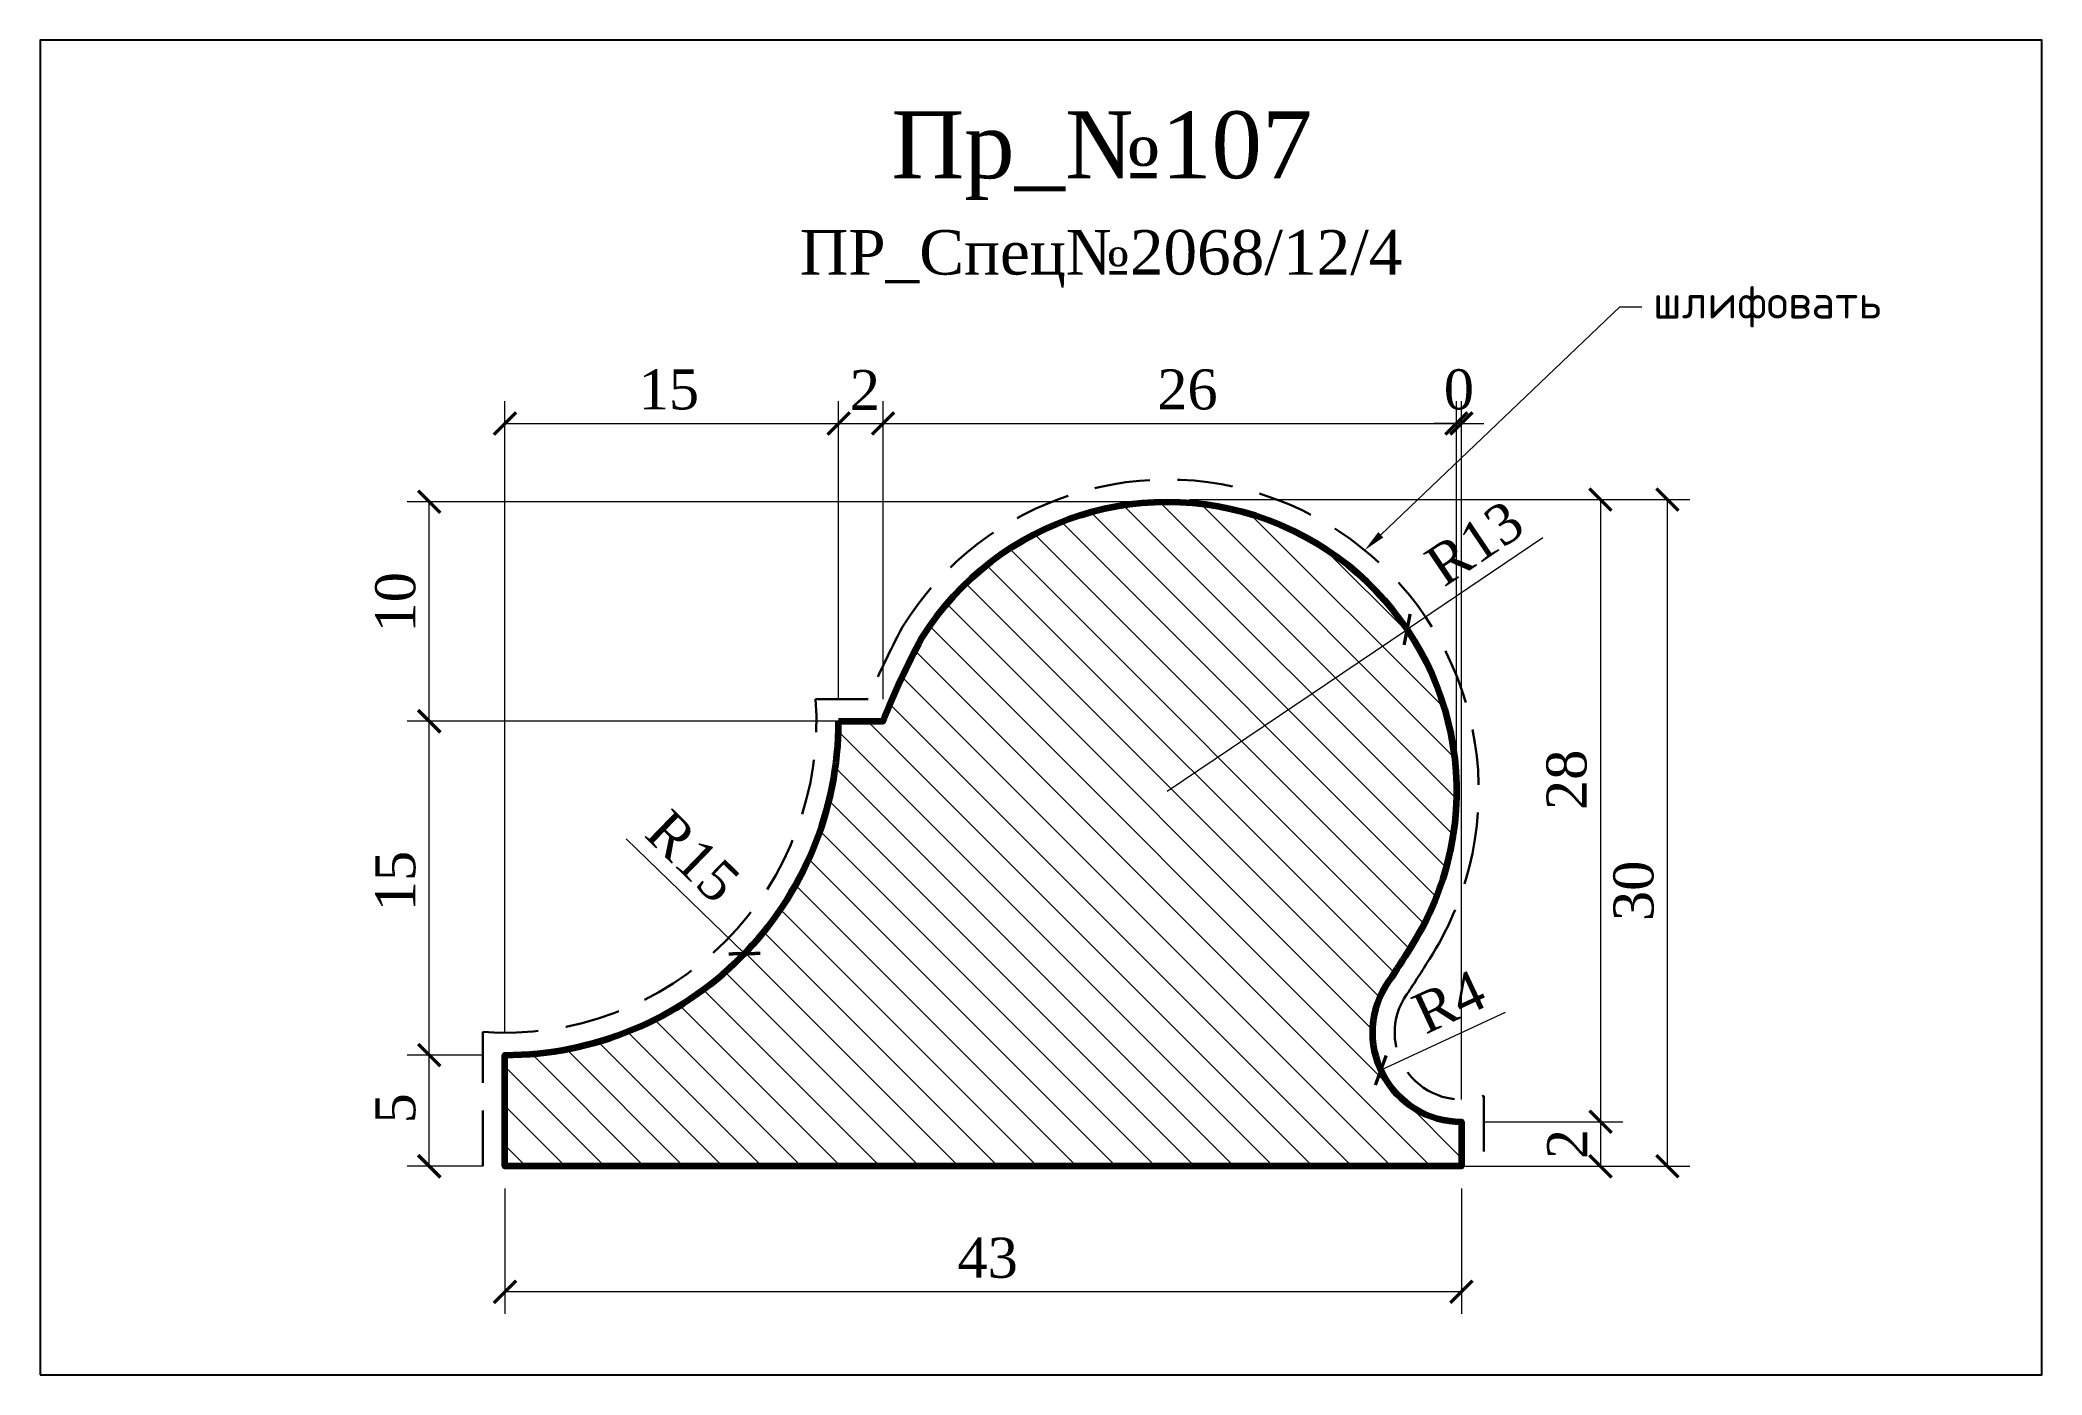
# Model space of a CAD drawing. Header units: millimetres. Extents: x 305803.7 to 305893.7, y -90777.7 to -90717.7.
import ezdxf
from ezdxf import colors
from ezdxf.entities.mleader import LeaderData, LeaderLine
from ezdxf.math import Vec2, Vec3

# ---------------------------------------------------------------- set-up
doc = ezdxf.new("R2010")
doc.units = ezdxf.units.MM
doc.header["$MEASUREMENT"] = 0
doc.linetypes.add('HIDDEN', pattern=[0.375, 0.25, -0.125])
doc.layers.add('Outside panel', color=7, linetype='Continuous', lineweight=18, true_color=0x7f5e57)
doc.layers.add('линия 50', color=1, linetype='Continuous', lineweight=211)
doc.layers.add('служебный слой РАЗМЕРЫ', color=7, linetype='Continuous', lineweight=9)
doc.layers.add('размеры в модели', color=7, linetype='Continuous')
doc.styles.add('ELECT', font='times.ttf')
doc.styles.get("Standard").update_dxf_attribs({"font": 'times.ttf'})
doc.styles.add('ЕСКД профили текст', font='isocpeur.ttf')
doc.dimstyles.new('M_1', dxfattribs={"dimtxt": 1.8, "dimasz": 1, "dimexe": 1, "dimexo": 1, "dimgap": 0.6, "dimtad": 1, "dimdec": 0, "dimdsep": 46, "dimtxsty": 'Standard', "dimblk": 'ARCHTICK', "dimcen": -5, "dimclrd": 7, "dimclre": 7, "dimclrt": 7, "dimadec": 0, "dimazin": 0, "dimtfac": 1, "dimtdec": 0, "dimtmove": 0, "dimatfit": 3, "dimfxl": 1, "dimtolj": 1, "dimtzin": 0, "dimlwd": 5, "dimlwe": 5, "dimarcsym": 0})

# ---------------------------------------------------------------- blocks, each defined once
blk = doc.blocks.new('_ArchTick')
at = {"color": 0, "linetype": 'ByBlock', "const_width": 0.15}
blk.add_lwpolyline([(-0.5, -0.5), (0.5, 0.5)], dxfattribs=at)
blk = doc.blocks.new('*D15')
at = {"layer": 'Defpoints', "color": 0, "ltscale": 1000, "transparency": 16777216}
for p in [(305821.228, -90738.451), (305854.405, -90738.451), (305841.631, -90748.317)]:
    blk.add_point(p, dxfattribs=at)
at = {"layer": 'размеры в модели', "color": 7, "lineweight": 5, "ltscale": 1000, "transparency": 16777216}
for p, q in [((305853.405, -90738.451), (305820.228, -90738.451)), ((305821.228, -90748.317), (305821.228, -90738.451)), ((305840.631, -90748.317), (305820.228, -90748.317))]:
    blk.add_line(p, q, dxfattribs=at)
for p, rotation in [((305821.228, -90738.451), 90), ((305821.228, -90748.317), 270)]:
    blk.add_blockref('_ArchTick', p, dxfattribs=dict(at, rotation=rotation))
at = {"layer": 'размеры в модели', "color": 7, "ltscale": 1000, "transparency": 16777216, "insert": (305819.712, -90742.969), "char_height": 1.8, "attachment_point": 5, "rotation": 90}
blk.add_mtext('\\A1;10', dxfattribs=at)
blk = doc.blocks.new('*D14')
at = {"layer": 'Defpoints', "color": 0, "ltscale": 1000, "transparency": 16777216}
for p in [(305821.228, -90748.317), (305839.631, -90748.317), (305824.631, -90763.317)]:
    blk.add_point(p, dxfattribs=at)
at = {"layer": 'размеры в модели', "color": 7, "lineweight": 5, "ltscale": 1000, "transparency": 16777216}
for p, q in [((305838.631, -90748.317), (305820.228, -90748.317)), ((305821.228, -90763.317), (305821.228, -90748.317)), ((305823.631, -90763.317), (305820.228, -90763.317))]:
    blk.add_line(p, q, dxfattribs=at)
for p, rotation in [((305821.228, -90748.317), 90), ((305821.228, -90763.317), 270)]:
    blk.add_blockref('_ArchTick', p, dxfattribs=dict(at, rotation=rotation))
at = {"layer": 'размеры в модели', "color": 7, "ltscale": 1000, "transparency": 16777216, "insert": (305819.712, -90755.497), "char_height": 1.8, "attachment_point": 5, "rotation": 90}
blk.add_mtext('\\A1;15', dxfattribs=at)
blk = doc.blocks.new('*D13')
at = {"layer": 'Defpoints', "color": 0, "ltscale": 1000, "transparency": 16777216}
for p in [(305821.228, -90763.317), (305824.631, -90763.317), (305824.631, -90768.317)]:
    blk.add_point(p, dxfattribs=at)
at = {"layer": 'размеры в модели', "color": 7, "lineweight": 5, "ltscale": 1000, "transparency": 16777216}
for p, q in [((305823.631, -90763.317), (305820.228, -90763.317)), ((305821.228, -90768.317), (305821.228, -90763.317)), ((305823.631, -90768.317), (305820.228, -90768.317))]:
    blk.add_line(p, q, dxfattribs=at)
for p, rotation in [((305821.228, -90763.317), 90), ((305821.228, -90768.317), 270)]:
    blk.add_blockref('_ArchTick', p, dxfattribs=dict(at, rotation=rotation))
at = {"layer": 'размеры в модели', "color": 7, "ltscale": 1000, "transparency": 16777216, "insert": (305819.712, -90765.712), "char_height": 1.8, "attachment_point": 5, "rotation": 90}
blk.add_mtext('\\A1;5', dxfattribs=at)
blk = doc.blocks.new('*D12')
at = {"layer": 'Defpoints', "color": 0, "ltscale": 1000, "transparency": 16777216}
for p in [(305867.404, -90734.928), (305867.404, -90734.928), (305867.631, -90766.317)]:
    blk.add_point(p, dxfattribs=at)
at = {"layer": 'размеры в модели', "color": 7, "lineweight": 5, "ltscale": 1000, "transparency": 16777216}
for p, q in [((305867.631, -90765.317), (305867.631, -90733.928)), ((305867.404, -90734.928), (305866.404, -90734.928)), ((305867.631, -90734.928), (305867.404, -90734.928)), ((305867.631, -90734.928), (305868.631, -90734.928))]:
    blk.add_line(p, q, dxfattribs=at)
blk.add_blockref('_ArchTick', (305867.404, -90734.928), dxfattribs=at)
at = {"layer": 'размеры в модели', "color": 7, "lineweight": 5, "ltscale": 1000, "transparency": 16777216, "rotation": 180}
blk.add_blockref('_ArchTick', (305867.631, -90734.928), dxfattribs=at)
at = {"layer": 'размеры в модели', "color": 7, "ltscale": 1000, "transparency": 16777216, "insert": (305867.517, -90733.412), "char_height": 1.8, "attachment_point": 5}
blk.add_mtext('\\A1;0', dxfattribs=at)
blk = doc.blocks.new('*D11')
at = {"layer": 'Defpoints', "color": 0, "ltscale": 1000, "transparency": 16777216}
for p in [(305867.404, -90734.928), (305841.631, -90748.317), (305867.404, -90751.634)]:
    blk.add_point(p, dxfattribs=at)
at = {"layer": 'размеры в модели', "color": 7, "lineweight": 5, "ltscale": 1000, "transparency": 16777216}
for p, q in [((305841.631, -90747.317), (305841.631, -90733.928)), ((305867.404, -90750.634), (305867.404, -90733.928)), ((305841.631, -90734.928), (305867.404, -90734.928))]:
    blk.add_line(p, q, dxfattribs=at)
at = {"layer": 'размеры в модели', "color": 7, "lineweight": 5, "ltscale": 1000, "transparency": 16777216, "rotation": 180}
blk.add_blockref('_ArchTick', (305841.631, -90734.928), dxfattribs=at)
at = {"layer": 'размеры в модели', "color": 7, "lineweight": 5, "ltscale": 1000, "transparency": 16777216}
blk.add_blockref('_ArchTick', (305867.404, -90734.928), dxfattribs=at)
at = {"layer": 'размеры в модели', "color": 7, "ltscale": 1000, "transparency": 16777216, "insert": (305855.312, -90733.412), "char_height": 1.8, "attachment_point": 5}
blk.add_mtext('\\A1;26', dxfattribs=at)
blk = doc.blocks.new('*D10')
at = {"layer": 'Defpoints', "color": 0, "ltscale": 1000, "transparency": 16777216}
for p in [(305824.631, -90748.317), (305835.398, -90758.761)]:
    blk.add_point(p, dxfattribs=at)
at = {"layer": 'размеры в модели', "color": 7, "lineweight": 5, "ltscale": 1000, "transparency": 16777216}
blk.add_line((305830.079, -90753.602), (305835.398, -90758.761), dxfattribs=at)
at = {"layer": 'размеры в модели', "color": 7, "lineweight": 5, "ltscale": 1000, "transparency": 16777216, "rotation": 315.8737790770402}
blk.add_blockref('_ArchTick', (305835.398, -90758.761), dxfattribs=at)
at = {"layer": 'размеры в модели', "color": 7, "ltscale": 1000, "transparency": 16777216, "insert": (305833.076, -90754.397), "char_height": 1.8, "attachment_point": 5, "rotation": 315.87378}
blk.add_mtext('\\A1;R15', dxfattribs=at)
blk = doc.blocks.new('*D9')
at = {"layer": 'Defpoints', "color": 0, "ltscale": 1000, "transparency": 16777216}
for p in [(305867.633, -90762.314), (305864.004, -90764.004)]:
    blk.add_point(p, dxfattribs=at)
at = {"layer": 'размеры в модели', "color": 7, "lineweight": 5, "ltscale": 1000, "transparency": 16777216}
blk.add_line((305869.592, -90761.402), (305864.004, -90764.004), dxfattribs=at)
at = {"layer": 'размеры в модели', "color": 7, "lineweight": 5, "ltscale": 1000, "transparency": 16777216, "rotation": 204.972094399495}
blk.add_blockref('_ArchTick', (305864.004, -90764.004), dxfattribs=at)
at = {"layer": 'размеры в модели', "color": 7, "ltscale": 1000, "transparency": 16777216, "insert": (305867.071, -90760.921), "char_height": 1.8, "attachment_point": 5, "rotation": 24.97209}
blk.add_mtext('\\A1;R4', dxfattribs=at)
blk = doc.blocks.new('*D8')
at = {"layer": 'Defpoints', "color": 0, "ltscale": 1000, "transparency": 16777216}
for p in [(305865.188, -90744.189), (305854.405, -90751.451)]:
    blk.add_point(p, dxfattribs=at)
at = {"layer": 'размеры в модели', "color": 7, "lineweight": 5, "ltscale": 1000, "transparency": 16777216}
for p in [(305871.296, -90740.075), (305854.405, -90751.451)]:
    blk.add_line(p, (305865.188, -90744.189), dxfattribs=at)
at = {"layer": 'размеры в модели', "color": 7, "lineweight": 5, "ltscale": 1000, "transparency": 16777216, "rotation": 213.9606945014992}
blk.add_blockref('_ArchTick', (305865.188, -90744.189), dxfattribs=at)
at = {"layer": 'размеры в модели', "color": 7, "ltscale": 1000, "transparency": 16777216, "insert": (305868.225, -90740.316), "char_height": 1.8, "attachment_point": 5, "rotation": 33.96069}
blk.add_mtext('\\A1;R13', dxfattribs=at)
blk = doc.blocks.new('*D7')
at = {"layer": 'Defpoints', "color": 0, "ltscale": 1000, "transparency": 16777216}
for p in [(305839.631, -90734.928), (305839.631, -90748.317), (305824.631, -90763.317)]:
    blk.add_point(p, dxfattribs=at)
at = {"layer": 'размеры в модели', "color": 7, "lineweight": 5, "ltscale": 1000, "transparency": 16777216}
for p, q in [((305824.631, -90762.317), (305824.631, -90733.928)), ((305839.631, -90747.317), (305839.631, -90733.928)), ((305824.631, -90734.928), (305839.631, -90734.928))]:
    blk.add_line(p, q, dxfattribs=at)
at = {"layer": 'размеры в модели', "color": 7, "lineweight": 5, "ltscale": 1000, "transparency": 16777216, "rotation": 180}
blk.add_blockref('_ArchTick', (305824.631, -90734.928), dxfattribs=at)
at = {"layer": 'размеры в модели', "color": 7, "lineweight": 5, "ltscale": 1000, "transparency": 16777216}
blk.add_blockref('_ArchTick', (305839.631, -90734.928), dxfattribs=at)
at = {"layer": 'размеры в модели', "color": 7, "ltscale": 1000, "transparency": 16777216, "insert": (305832, -90733.412), "char_height": 1.8, "attachment_point": 5}
blk.add_mtext('\\A1;15', dxfattribs=at)
blk = doc.blocks.new('*D6')
at = {"layer": 'Defpoints', "color": 0, "ltscale": 1000, "transparency": 16777216}
for p in [(305841.631, -90734.928), (305839.631, -90748.317), (305841.631, -90748.317)]:
    blk.add_point(p, dxfattribs=at)
at = {"layer": 'размеры в модели', "color": 7, "lineweight": 5, "ltscale": 1000, "transparency": 16777216}
for p, q in [((305839.631, -90747.317), (305839.631, -90733.928)), ((305841.631, -90747.317), (305841.631, -90733.928)), ((305839.631, -90734.928), (305841.631, -90734.928))]:
    blk.add_line(p, q, dxfattribs=at)
at = {"layer": 'размеры в модели', "color": 7, "lineweight": 5, "ltscale": 1000, "transparency": 16777216, "rotation": 180}
blk.add_blockref('_ArchTick', (305839.631, -90734.928), dxfattribs=at)
at = {"layer": 'размеры в модели', "color": 7, "lineweight": 5, "ltscale": 1000, "transparency": 16777216}
blk.add_blockref('_ArchTick', (305841.631, -90734.928), dxfattribs=at)
at = {"layer": 'размеры в модели', "color": 7, "ltscale": 1000, "transparency": 16777216, "insert": (305840.812, -90733.428), "char_height": 1.8, "attachment_point": 5}
blk.add_mtext('\\A1;2', dxfattribs=at)
blk = doc.blocks.new('*D5')
at = {"layer": 'Defpoints', "color": 0, "ltscale": 1000, "transparency": 16777216}
for p in [(305854.405, -90738.351), (305867.631, -90766.317), (305873.883, -90766.317)]:
    blk.add_point(p, dxfattribs=at)
at = {"layer": 'размеры в модели', "color": 7, "lineweight": 5, "ltscale": 1000, "transparency": 16777216}
for p, q in [((305855.405, -90738.351), (305874.883, -90738.351)), ((305873.883, -90738.351), (305873.883, -90766.317)), ((305868.631, -90766.317), (305874.883, -90766.317))]:
    blk.add_line(p, q, dxfattribs=at)
for p, rotation in [((305873.883, -90738.351), 90), ((305873.883, -90766.317), 270)]:
    blk.add_blockref('_ArchTick', p, dxfattribs=dict(at, rotation=rotation))
at = {"layer": 'размеры в модели', "color": 7, "ltscale": 1000, "transparency": 16777216, "insert": (305872.367, -90750.95), "char_height": 1.8, "attachment_point": 5, "rotation": 90}
blk.add_mtext('\\A1;28', dxfattribs=at)
blk = doc.blocks.new('*D4')
at = {"layer": 'Defpoints', "color": 0, "ltscale": 1000, "transparency": 16777216}
for p in [(305867.631, -90766.317), (305867.631, -90768.317), (305873.883, -90768.317)]:
    blk.add_point(p, dxfattribs=at)
at = {"layer": 'размеры в модели', "color": 7, "lineweight": 5, "ltscale": 1000, "transparency": 16777216}
for p, q in [((305868.631, -90766.317), (305874.883, -90766.317)), ((305873.883, -90766.317), (305873.883, -90768.317)), ((305868.631, -90768.317), (305874.883, -90768.317))]:
    blk.add_line(p, q, dxfattribs=at)
for p, rotation in [((305873.883, -90766.317), 90), ((305873.883, -90768.317), 270)]:
    blk.add_blockref('_ArchTick', p, dxfattribs=dict(at, rotation=rotation))
at = {"layer": 'размеры в модели', "color": 7, "ltscale": 1000, "transparency": 16777216, "insert": (305872.383, -90767.317), "char_height": 1.8, "attachment_point": 5, "rotation": 90}
blk.add_mtext('\\A1;2', dxfattribs=at)
blk = doc.blocks.new('*D3')
at = {"layer": 'Defpoints', "color": 0, "ltscale": 1000, "transparency": 16777216}
for p in [(305854.405, -90738.351), (305876.891, -90738.351), (305824.631, -90768.317)]:
    blk.add_point(p, dxfattribs=at)
at = {"layer": 'размеры в модели', "color": 7, "lineweight": 5, "ltscale": 1000, "transparency": 16777216}
for p, q in [((305855.405, -90738.351), (305877.891, -90738.351)), ((305876.891, -90768.317), (305876.891, -90738.351)), ((305825.631, -90768.317), (305877.891, -90768.317))]:
    blk.add_line(p, q, dxfattribs=at)
for p, rotation in [((305876.891, -90738.351), 90), ((305876.891, -90768.317), 270)]:
    blk.add_blockref('_ArchTick', p, dxfattribs=dict(at, rotation=rotation))
at = {"layer": 'размеры в модели', "color": 7, "ltscale": 1000, "transparency": 16777216, "insert": (305875.376, -90755.938), "char_height": 1.8, "attachment_point": 5, "rotation": 90}
blk.add_mtext('\\A1;30', dxfattribs=at)
blk = doc.blocks.new('*D2')
at = {"layer": 'Defpoints', "color": 0, "ltscale": 1000, "transparency": 16777216}
for p in [(305824.631, -90768.317), (305867.631, -90768.317), (305824.631, -90773.957)]:
    blk.add_point(p, dxfattribs=at)
at = {"layer": 'размеры в модели', "color": 7, "lineweight": 5, "ltscale": 1000, "transparency": 16777216}
for p, q in [((305824.631, -90769.317), (305824.631, -90774.957)), ((305867.631, -90769.317), (305867.631, -90774.957)), ((305867.631, -90773.957), (305824.631, -90773.957))]:
    blk.add_line(p, q, dxfattribs=at)
at = {"layer": 'размеры в модели', "color": 7, "lineweight": 5, "ltscale": 1000, "transparency": 16777216, "rotation": 180}
blk.add_blockref('_ArchTick', (305824.631, -90773.957), dxfattribs=at)
at = {"layer": 'размеры в модели', "color": 7, "lineweight": 5, "ltscale": 1000, "transparency": 16777216}
blk.add_blockref('_ArchTick', (305867.631, -90773.957), dxfattribs=at)
at = {"layer": 'размеры в модели', "color": 7, "ltscale": 1000, "transparency": 16777216, "insert": (305846.33, -90772.441), "char_height": 1.8, "attachment_point": 5}
blk.add_mtext('\\A1;43', dxfattribs=at)

msp = doc.modelspace()

# ---------------------------------------------------------------- hatches: boundary and pattern name
at = {"layer": 'Outside panel', "ltscale": 1000}
h = msp.add_hatch(dxfattribs=at)
h.set_pattern_fill('ANSI31', color=256, scale=10, angle=90)
h.set_pattern_definition([(135, (-4511.6942, -192.765), (-0.8838834765, -0.8838834765), [])])
h.paths.add_polyline_path([(305843.374, -90744.573, 0.028363), (305841.631, -90748.317), (305839.631, -90748.317, -0.414214), (305824.631, -90763.317), (305824.631, -90768.317), (305867.631, -90768.317), (305867.631, -90766.317, -0.606872), (305864.355, -90760.016, 0.01018), (305865.341, -90758.479, 0.080409), (305867.008, -90754.64, 0.856023)])

# ---------------------------------------------------------------- linework, layer by layer
at = {"color": 6, "ltscale": 1000}
msp.add_lwpolyline([(305803.729, -90777.697), (305893.729, -90777.697), (305893.729, -90717.697), (305803.729, -90717.697)], close=True, dxfattribs=at)
at = {"layer": 'линия 50', "color": 1, "linetype": 'HIDDEN', "lineweight": 30, "ltscale": 10, "true_color": 0xff0909}
msp.add_lwpolyline([(305823.631, -90768.317), (305823.631, -90762.281, 0.456739), (305838.595, -90747.317), (305840.959, -90747.317, -0.024029), (305842.508, -90744.072, -0.857064), (305867.977, -90754.886, -0.080241), (305866.188, -90759.011, -0.010187), (305865.179, -90760.582, 0.730754), (305868.631, -90765.146), (305868.631, -90768.317)], format="xyb", dxfattribs=at)
at = {"layer": 'линия 50', "color": 7}
msp.add_lwpolyline([(305839.631, -90748.317), (305841.631, -90748.317, -0.028363), (305843.374, -90744.573, -0.856023), (305867.008, -90754.64, -0.080409), (305865.341, -90758.479, -0.01018), (305864.355, -90760.016, 0.606872), (305867.631, -90766.317), (305867.631, -90768.317), (305824.631, -90768.317), (305824.631, -90763.317, 0.414214)], format="xyb", close=True, dxfattribs=at)

# ---------------------------------------------------------------- texts
at = {"color": 5, "ltscale": 1000, "style": 'ELECT'}
msp.add_text('Пр_№107', height=3, dxfattribs=at).set_placement((305842.005, -90723.907))
at = {"color": 7, "ltscale": 1000, "style": 'ELECT'}
msp.add_text('ПР_Спец№2068/12/4', height=2, dxfattribs=at).set_placement((305837.883, -90728.237))

# ---------------------------------------------------------------- dimensions: what is measured, and where the dimension line sits
at = {"layer": 'размеры в модели', "color": 7, "ltscale": 1000}
for base, p1, p2, picture, middle in [((305839.631, -90734.928), (305824.631, -90763.317), (305839.631, -90748.317), '*D7', (305832, -90734.928)), ((305841.631, -90734.928), (305839.631, -90748.317), (305841.631, -90748.317), '*D6', (305840.812, -90734.928)), ((305867.404, -90734.928), (305841.631, -90748.317), (305867.404, -90751.634), '*D11', (305855.312, -90734.928)), ((305867.404, -90734.928), (305867.631, -90766.317), (305867.404, -90734.928), '*D12', (305867.517, -90734.928))]:
    dim = msp.add_linear_dim(base=base, p1=p1, p2=p2, dimstyle='M_1', dxfattribs=at)
    dim.commit()
    dim.dimension.update_dxf_attribs({"geometry": picture, "text_midpoint": middle, "dimtype": 128})
for base, p1, p2, picture, middle in [((305821.228, -90738.451), (305841.631, -90748.317), (305854.405, -90738.451), '*D15', (305821.228, -90742.969)), ((305821.228, -90748.317), (305824.631, -90763.317), (305839.631, -90748.317), '*D14', (305821.228, -90755.497)), ((305821.228, -90763.317), (305824.631, -90768.317), (305824.631, -90763.317), '*D13', (305821.228, -90765.712))]:
    dim = msp.add_linear_dim(base=base, p1=p1, p2=p2, angle=90, dimstyle='M_1', dxfattribs=at)
    dim.commit()
    dim.dimension.update_dxf_attribs({"geometry": picture, "text_midpoint": middle, "dimtype": 128})
at = {"layer": 'размеры в модели', "color": 0, "ltscale": 1000}
for base, p1, p2, angle, picture, middle in [((305876.891, -90738.351), (305824.631, -90768.317), (305854.405, -90738.351), 90, '*D3', (305876.891, -90755.938)), ((305873.883, -90766.317), (305854.405, -90738.351), (305867.631, -90766.317), 90, '*D5', (305873.883, -90750.95)), ((305873.883, -90768.317), (305867.631, -90766.317), (305867.631, -90768.317), 90, '*D4', (305873.883, -90767.317)), ((305824.631, -90773.957), (305867.631, -90768.317), (305824.631, -90768.317), 180, '*D2', (305846.33, -90773.957))]:
    dim = msp.add_linear_dim(base=base, p1=p1, p2=p2, angle=angle, dimstyle='M_1', override={"dimtxt": 1.8}, dxfattribs=at)
    dim.commit()
    dim.dimension.update_dxf_attribs({"geometry": picture, "text_midpoint": middle, "dimtype": 128})
at = {"layer": 'размеры в модели', "color": 7, "ltscale": 1000}
dim = msp.add_radius_dim(center=(305854.405, -90751.451), mpoint=(305865.188, -90744.189), dimstyle='M_1', dxfattribs=at)
dim.commit()
dim.dimension.update_dxf_attribs({"geometry": '*D8', "text_midpoint": (305868.225, -90740.316)})
for center, mpoint, picture, middle in [((305824.631, -90748.317), (305835.398, -90758.761), '*D10', (305832.021, -90755.485)), ((305867.633, -90762.314), (305864.004, -90764.004), '*D9', (305867.704, -90762.281))]:
    dim = msp.add_radius_dim(center=center, mpoint=mpoint, dimstyle='M_1', dxfattribs=at)
    dim.commit()
    dim.dimension.update_dxf_attribs({"geometry": picture, "text_midpoint": middle, "dimtype": 132})

# ---------------------------------------------------------------- leaders
at = {"layer": 'служебный слой РАЗМЕРЫ'}
ml = msp.add_multileader_mtext('Standard', dxfattribs=at)
ml.set_content('\\A1;шлифовать', color=256, style='ЕСКД профили текст')
ml.set_leader_properties(color=256, linetype='ByLayer', lineweight=-1)
ml.build(insert=Vec2(0, 0))
ml.multileader.update_dxf_attribs({"dogleg_length": 1, "arrow_head_size": 1})
ctx = ml.context
ctx.base_point, ctx.char_height, ctx.arrow_head_size, ctx.landing_gap_size, ctx.plane_origin = Vec3(305875.744, -90729.688), 1.5, 1, 0.5, Vec3(305889.219, -90703.519)
notes = []
notes.append((ctx, [(1, (1, 1, 0), (305874.744, -90729.688), (1, 0), 1, [(0, [(305863.281, -90740.624)], 0, [])])]))
ctx.mtext.insert, ctx.mtext.flow_direction = Vec3(305876.244, -90728.713), 5
for ctx, leaders in notes:
    for number, flags, end, landing, length, lines in leaders:
        leader = LeaderData()
        leader.index, (leader.has_last_leader_line, leader.has_dogleg_vector, leader.attachment_direction) = number, flags
        leader.last_leader_point, leader.dogleg_vector, leader.dogleg_length = Vec3(end), Vec3(landing), length
        for number, points, colour, breaks in lines:
            line = LeaderLine()
            line.index, line.vertices, line.color, line.breaks = number, Vec3.list(points), colors.encode_raw_color(colour), breaks
            leader.lines.append(line)
        ctx.leaders.append(leader)

doc.saveas('drawing.dxf')
